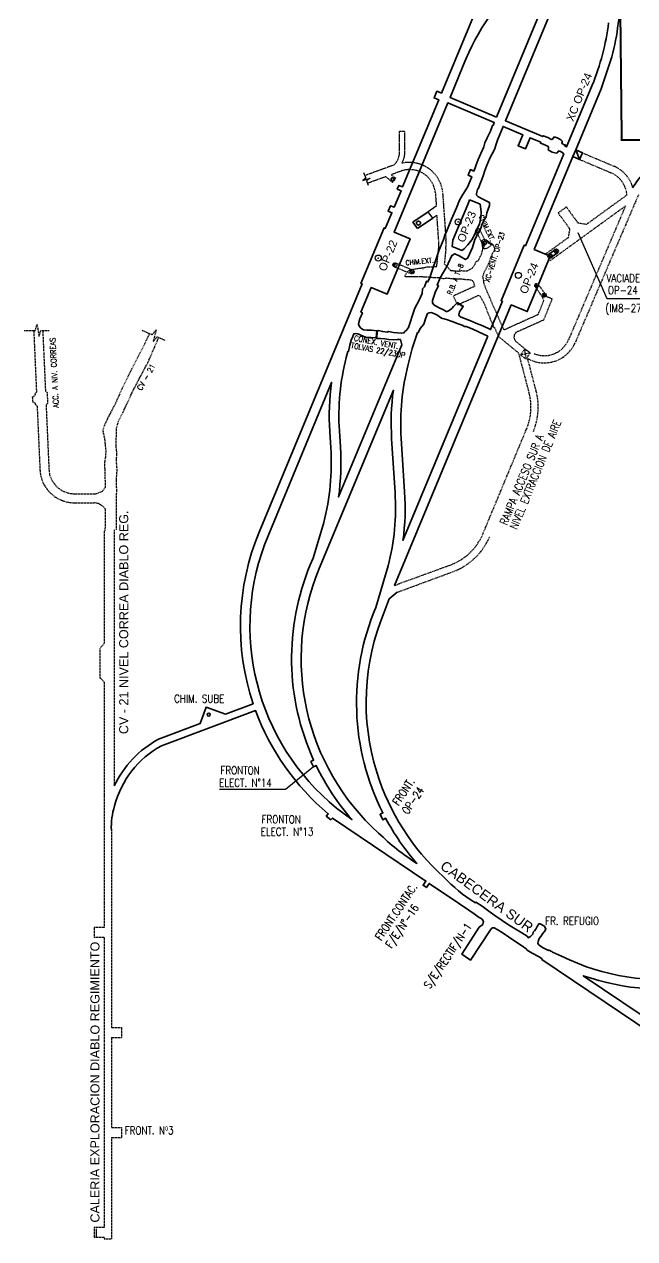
# Model space of a CAD drawing. Header units: millimetres. Extents: x -28 to 1943, y -5245 to 2752.
# Drawn here: x 479 to 784, y -3083 to -2476 of the extents above; entities that cross this region are included whole.
import ezdxf
from ezdxf.enums import TextEntityAlignment as Align

# ---------------------------------------------------------------- set-up
doc = ezdxf.new("R2010")
doc.units = ezdxf.units.MM
for name, pattern in [('CONTINUA', [0]), ('DASHED', [0.75, 0.5, -0.25]), ('HIDDEN', [0.375, 0.25, -0.125]), ('HIDDEN2', [0.1875, 0.125, -0.0625])]:
    doc.linetypes.add(name, pattern=pattern)
doc.layers.add('15-212', color=1, linetype='Continuous', lineweight=18, transparency=0.5)
doc.styles.add('ARIAL', font='arial.ttf')
doc.styles.add('ROMANS', font='romans.shx', dxfattribs={"width": 0.8})
pattern_1 = [(45, (21.03198, -2329.98349), (-0.113137085, 0.113137085), []), (45, (21.03518, -2329.98349), (-0.113137085, 0.113137085), [])]

msp = doc.modelspace()

# ---------------------------------------------------------------- hatches: boundary and pattern name
at = {"linetype": 'DASHED'}
h = msp.add_hatch(color=8, dxfattribs=at)
h.paths.add_polyline_path([(709.082, -2584.663, 0.5281082), (707.544, -2585.265), (708.541, -2585.542)])
h.paths.add_polyline_path([(708.035, -2586.364, 0.4707882), (709.469, -2585.799), (708.541, -2585.542)])
for points in [[(664.379, -2595.403, 0.5347667), (662.996, -2596.326, 0.3031296), (663.613, -2597.25)], [(734.843, -2605.599, 0.4356251), (733.771, -2606.596, 0.3931214), (734.698, -2607.594)]]:
    msp.add_hatch(color=8, dxfattribs=at).paths.add_polyline_path(points)
h = msp.add_hatch(color=8, dxfattribs=at)
h.paths.add_polyline_path([(672.636, -2598.83, 0.4088608), (671.556, -2599.723), (672.531, -2599.824)])
h.paths.add_polyline_path([(672.531, -2599.824), (672.426, -2600.818, 0.0011238), (672.43, -2600.819), (672.465, -2600.823, 0.4091349), (673.545, -2599.929)])
h = msp.add_hatch()
h.set_pattern_fill('JIS_LC_20', color=256, scale=0.008, style=0)
h.set_pattern_definition(pattern_1)
h.paths.add_polyline_path([(696.591, -2616.11), (696.374, -2616.209), (698.115, -2617.321), (698.222, -2617.153)])
h.paths.add_polyline_path([(695.164, -2615.199), (695.056, -2615.368), (696.374, -2616.209), (696.591, -2616.11)])
h = msp.add_hatch(color=8, dxfattribs=at)
h.paths.add_polyline_path([(737.777, -2611.347), (737.606, -2611.33, 0.0249727), (737.601, -2611.429, 0.1794198), (737.843, -2612.081), (737.84, -2611.989)])
h.paths.add_polyline_path([(738.601, -2611.429), (737.823, -2611.352), (737.84, -2611.989), (737.85, -2612.09, 0.1967172), (738.528, -2612.427)])
h = msp.add_hatch(color=8, dxfattribs=at)
h.paths.add_polyline_path([(738.658, -2610.604), (738.669, -2610.432, -0.0249727), (738.768, -2610.444, -0.1794198), (739.371, -2610.791), (739.28, -2610.773)])
h.paths.add_polyline_path([(738.601, -2611.429), (738.654, -2610.649), (739.28, -2610.773), (739.378, -2610.8, -0.1967172), (739.596, -2611.525)])
h = msp.add_hatch()
h.set_pattern_fill('JIS_LC_20', color=256, scale=0.008, style=0)
h.set_pattern_definition(pattern_1)
h.paths.add_polyline_path([(655.264, -2629.24), (655.005, -2629.346), (654.68, -2632.856), (654.871, -2633.074)])

# ---------------------------------------------------------------- linework, layer by layer
at = {"color": 7, "lineweight": 35}
for p, q in [((752.889, -2542.239), (754.271, -2538.914)), ((754.271, -2538.914), (756.178, -2543.635))]:
    msp.add_line(p, q, dxfattribs=at)
at = {"color": 8, "linetype": 'HIDDEN', "ltscale": 2}
for p, q in [((757.585, -2540.321), (773.236, -2546.968)), ((756.178, -2543.635), (771.831, -2550.279)), ((779.093, -2566.945), (741.332, -2594.379)), ((779.093, -2566.945), (750.729, -2633.68)), ((785.584, -2561.386), (754.039, -2635.097)), ((779.847, -2561.453), (759.614, -2576.153)), ((750.715, -2582.618), (751.379, -2578.428)), ((759.614, -2576.153), (755.424, -2575.489)), ((750.715, -2582.618), (738.981, -2591.143)), ((731.026, -2660.243), (725.847, -2640.461)), ((734.508, -2659.332), (730.264, -2643.119)), ((707.97, -2730.698), (729.786, -2678.21)), ((667.182, -2755.251), (691.573, -2746.374)), ((665.072, -2759.982), (692.805, -2749.757))]:
    msp.add_line(p, q, dxfattribs=at)
at = {"color": 251, "linetype": 'DASHED'}
for p, q in [((662.804, -2555.125), (659.4, -2552.269)), ((664.411, -2553.21), (662.113, -2551.281)), ((662.804, -2555.125), (664.411, -2553.21))]:
    msp.add_line(p, q, dxfattribs=at)
at = {"color": 8, "linetype": 'DASHED', "ltscale": 0.75}
for p, q in [((684.135, -2560.026), (684.649, -2567.033)), ((685.895, -2584.457), (684.979, -2571.64)), ((688.448, -2569.686), (689.486, -2584.2)), ((704.26, -2579.038), (707.712, -2586.04)), ((706.117, -2578.292), (709.431, -2585.068)), ((703.841, -2607.042), (693.139, -2611.913)), ((693.139, -2611.913), (695.211, -2616.464)), ((705.813, -2611.638), (695.21, -2616.464)), ((735.579, -2621.071), (738.334, -2614.253)), ((738.069, -2611.456), (742.621, -2613.295)), ((738.375, -2623.761), (742.579, -2613.355)), ((713.307, -2627.584), (713.703, -2627.404)), ((715.948, -2632.337), (713.703, -2627.404)), ((725.215, -2629.677), (738.375, -2623.761)), ((725.847, -2640.461), (715.948, -2632.337)), ((730.304, -2639.461), (724.542, -2634.732))]:
    msp.add_line(p, q, dxfattribs=at)
at = {"color": 8}
for p, q in [((684.649, -2567.033), (680.631, -2569.753)), ((682.873, -2573.065), (680.631, -2569.753)), ((684.979, -2571.64), (682.873, -2573.065))]:
    msp.add_line(p, q, dxfattribs=at)
at = {"color": 3, "lineweight": 35}
for p, q in [((680.631, -2569.753), (672.992, -2574.923)), ((682.873, -2573.065), (675.234, -2578.235)), ((675.234, -2578.235), (672.992, -2574.923)), ((742.327, -2589.948), (740.803, -2591.056)), ((743.503, -2591.566), (741.978, -2592.674)), ((744.026, -2588.714), (742.327, -2589.948)), ((745.202, -2590.332), (743.503, -2591.566)), ((743.617, -2589.602), (745.611, -2589.444)), ((744.535, -2588.526), (744.693, -2590.52))]:
    msp.add_line(p, q, dxfattribs=at)
at = {"color": 9, "linetype": 'DASHED'}
msp.add_line((706.002, -2579.957), (704.938, -2578.263), dxfattribs=at)
at = {"color": 8, "linetype": 'DASHED'}
for p, q in [((707.541, -2585.264), (709.474, -2585.801)), ((709.109, -2584.62), (708.035, -2586.364)), ((709.335, -2584.857), (713.186, -2586.56)), ((708.096, -2586.51), (708.031, -2586.51)), ((708.096, -2586.51), (708.031, -2586.51)), ((664.379, -2595.403), (663.613, -2597.25)), ((663.613, -2597.25), (672.172, -2600.752)), ((664.379, -2595.403), (672.929, -2598.901)), ((673.545, -2599.929), (671.556, -2599.723)), ((672.426, -2600.818), (672.636, -2598.83)), ((737.961, -2612.785), (734.062, -2607.301)), ((734.698, -2607.594), (734.843, -2605.599)), ((738.707, -2610.364), (735.673, -2606.164)), ((739.596, -2611.529), (737.606, -2611.33)), ((737.639, -2612.498), (738.027, -2611.515)), ((738.334, -2614.253), (737.639, -2612.498)), ((738.528, -2612.427), (738.673, -2610.432)), ((484.417, -2629.11), (485.265, -2626.155)), ((485.265, -2626.155), (486.275, -2632.087)), ((478.926, -2629.11), (484.417, -2629.11)), ((483.62, -2629.11), (484.998, -2659.958)), ((486.275, -2632.087), (487.083, -2629.06)), ((487.083, -2629.06), (491.405, -2629.06)), ((488.122, -2629.06), (489.477, -2659.394)), ((537.754, -2629.021), (542.777, -2631.239)), ((542.777, -2631.239), (544.746, -2628.878)), ((544.746, -2628.878), (543.274, -2634.713)), ((543.274, -2634.713), (545.236, -2632.271)), ((545.236, -2632.271), (549.19, -2634.016)), ((729.477, -2643.29), (728.847, -2638.415)), ((731.57, -2640.361), (726.754, -2641.344)), ((482.913, -2662.412), (484.274, -2661.497)), ((482.913, -2662.412), (483.015, -2664.703)), ((484.242, -2660.798), (485, -2659.969)), ((484.242, -2660.798), (484.274, -2661.497)), ((490.32, -2660.174), (489.48, -2659.405)), ((490.32, -2660.174), (490.562, -2665.569)), ((483.015, -2664.703), (484.452, -2665.493)), ((484.483, -2666.192), (484.452, -2665.493)), ((484.483, -2666.192), (485.312, -2666.95)), ((485.31, -2666.939), (486.731, -2698.748)), ((489.79, -2666.399), (491.227, -2698.547)), ((490.562, -2665.569), (489.793, -2666.41)), ((503.964, -2710.728), (513.799, -2710.728)), ((503.964, -2715.228), (513.834, -2715.228)), ((518.814, -2729.365), (518.814, -2785.598)), ((523.814, -2728.835), (523.814, -2856.724)), ((518.814, -2785.598), (516.814, -2787.835)), ((516.814, -2802.835), (516.814, -2787.835)), ((518.814, -2804.835), (516.814, -2802.835)), ((518.814, -2804.835), (518.814, -2861.68)), ((513.813, -2927.483), (513.813, -2932.483)), ((518.813, -2927.483), (513.813, -2927.483)), ((518.813, -2932.483), (513.813, -2932.483)), ((518.813, -2932.483), (518.813, -3077.483)), ((522.413, -2977.483), (527.413, -2977.483)), ((527.413, -2977.483), (527.413, -2982.483)), ((522.413, -2982.483), (522.413, -3027.483)), ((522.413, -2982.483), (527.413, -2982.483)), ((522.413, -3027.483), (527.413, -3027.483)), ((527.413, -3027.483), (527.413, -3032.483)), ((522.413, -3032.483), (522.413, -3083.046)), ((522.413, -3032.483), (527.413, -3032.483)), ((513.813, -3077.483), (513.813, -3082.484)), ((518.813, -3077.483), (513.813, -3077.483)), ((518.813, -3082.483), (513.813, -3082.483)), ((518.813, -3082.483), (518.813, -3083.046)), ((518.813, -3083.046), (522.413, -3083.046))]:
    msp.add_line(p, q, dxfattribs=at)
for p, q in [((741.312, -2590.868), (741.47, -2592.862)), ((698.115, -2617.321), (698.222, -2617.153)), ((654.68, -2632.856), (655.005, -2629.346)), ((654.68, -2632.856), (654.871, -2633.074)), ((655.264, -2629.24), (654.871, -2633.074)), ((655.005, -2629.346), (655.264, -2629.24))]:
    msp.add_line(p, q)
at = {"color": 7}
for p, q in [((741.551, -2591.95), (730.039, -2619.653)), ((741.551, -2591.95), (730.039, -2619.653)), ((741.551, -2591.95), (730.039, -2619.653)), ((741.551, -2591.95), (730.039, -2619.653)), ((741.551, -2591.95), (730.039, -2619.653)), ((722.092, -2616.351), (730.039, -2619.653)), ((722.092, -2616.351), (730.039, -2619.653)), ((722.092, -2616.351), (730.039, -2619.653)), ((722.092, -2616.351), (730.039, -2619.653)), ((722.092, -2616.351), (730.039, -2619.653)), ((661.042, -2763.27), (665.072, -2759.982)), ((514.782, -3078.108), (514.782, -3082.483)), ((514.782, -3078.108), (514.782, -3082.483)), ((514.782, -3078.108), (514.782, -3082.483)), ((514.782, -3078.108), (514.782, -3082.483)), ((514.782, -3078.108), (514.782, -3082.483)), ((514.782, -3078.108), (514.782, -3082.483))]:
    msp.add_line(p, q, dxfattribs=at)
at = {"color": 8, "linetype": 'HIDDEN', "ltscale": 1.5}
msp.add_line((663.82, -2756.579), (667.182, -2755.251), dxfattribs=at)
at = {"color": 7, "lineweight": 35}
for points in [[(793.69, -2345.012), (783.273, -2370.074), (778.996, -2383.563), (777.803, -2388.226, 0.0786755), (774.358, -2424.61), (776.434, -2459.027, -0.06552), (772.357, -2492.361, -0.0043752), (766.973, -2508.344), (754.271, -2538.914), (757.585, -2540.321), (756.178, -2543.635), (752.889, -2542.239), (733.604, -2588.647), (741.551, -2591.95), (730.039, -2619.653), (722.092, -2616.351), (663.822, -2756.579)], [(793.69, -2345.012), (783.273, -2370.074), (778.996, -2383.563), (777.803, -2388.226, 0.0786755), (774.358, -2424.61), (776.434, -2459.027, -0.06552), (772.357, -2492.361, -0.0043752), (766.973, -2508.344), (754.271, -2538.914), (757.585, -2540.321), (756.178, -2543.635), (752.889, -2542.239), (733.604, -2588.647), (741.551, -2591.95), (730.039, -2619.653), (722.092, -2616.351), (663.822, -2756.579)], [(770.44, -2400.958), (719.172, -2524.342), (737.824, -2532.259), (738.019, -2531.802), (740.282, -2532.647), (741.831, -2533.491), (742.31, -2533.703), (742.674, -2533.475), (743.504, -2532.429), (743.973, -2532.443), (745.057, -2532.794), (745.956, -2533.277), (746.916, -2533.835), (747.528, -2534.436), (747.491, -2535.044), (747.309, -2535.526), (748.146, -2536.149), (749.132, -2536.411), (748.899, -2536.96), (749.737, -2537.316), (762.541, -2506.503, 0.0653994), (770.714, -2475.315)], [(770.44, -2400.958), (719.172, -2524.342), (737.824, -2532.259), (738.019, -2531.802), (740.282, -2532.647), (741.831, -2533.491), (742.31, -2533.703), (742.674, -2533.475), (743.504, -2532.429), (743.973, -2532.443), (745.057, -2532.794), (745.956, -2533.277), (746.916, -2533.835), (747.528, -2534.436), (747.491, -2535.044), (747.309, -2535.526), (748.146, -2536.149), (749.132, -2536.411), (748.899, -2536.96), (749.737, -2537.316), (762.541, -2506.503, 0.0653994), (770.714, -2475.315)], [(523.814, -2856.725, -0.1590677), (545.924, -2833.391), (566.793, -2825.579), (569.68, -2817.441), (579.36, -2820.874), (593.189, -2815.643, -0.1810637), (596.216, -2729.861), (647.698, -2605.852), (647.052, -2605.584), (658.554, -2577.876), (659.198, -2578.144), (662.456, -2570.294), (660.609, -2569.528), (661.759, -2566.757), (663.606, -2567.523), (667.034, -2559.264), (665.187, -2558.497), (665.953, -2556.65), (667.753, -2557.397), (685.864, -2513.81), (683.584, -2512.863), (684.964, -2509.538), (687.246, -2510.485), (721.449, -2428.172)], [(523.814, -2856.725, -0.1590677), (545.924, -2833.391), (566.793, -2825.579), (569.68, -2817.441), (579.36, -2820.874), (593.189, -2815.643, -0.1810637), (596.216, -2729.861), (647.698, -2605.852), (647.052, -2605.584), (658.554, -2577.876), (659.198, -2578.144), (662.456, -2570.294), (660.609, -2569.528), (661.759, -2566.757), (663.606, -2567.523), (667.034, -2559.264), (665.187, -2558.497), (665.953, -2556.65), (667.753, -2557.397), (685.864, -2513.81), (683.584, -2512.863), (684.964, -2509.538), (687.246, -2510.485), (721.449, -2428.172)], [(782.837, -2557.848, -0.0820678), (787.915, -2551.038, -0.0574733), (792.813, -2547.259), (793.99, -2547.21), (795.547, -2546.553), (796.914, -2545.436), (796.894, -2544.824), (795.099, -2543.158), (793.559, -2541.715), (793.324, -2541.095), (792.964, -2540.691), (791.813, -2539.249), (790.447, -2537.811), (790.42, -2535.653), (789.656, -2534.732), (789.898, -2534.254)], [(782.837, -2557.848, -0.0820678), (787.915, -2551.038, -0.0574733), (792.813, -2547.259), (793.99, -2547.21), (795.547, -2546.553), (796.914, -2545.436), (796.894, -2544.824), (795.099, -2543.158), (793.559, -2541.715), (793.324, -2541.095), (792.964, -2540.691), (791.813, -2539.249), (790.447, -2537.811), (790.42, -2535.653), (789.656, -2534.732), (789.898, -2534.254)], [(654.871, -2633.074), (656.759, -2633.158), (658.939, -2633.385), (660.976, -2633.589), (663.098, -2633.771), (665.328, -2633.635), (666.769, -2633.703), (667.526, -2636.276), (635.869, -2712.295, 0.0500007), (636.774, -2687.485), (636.253, -2679.288, -0.0787481), (639.698, -2642.635), (640.475, -2639.601), (640.778, -2639.678), (641.489, -2636.472), (642.128, -2633.948), (643.033, -2632.103), (643.461, -2630.75), (644.547, -2630.711), (645.484, -2630.764), (649.383, -2632.473), (652.178, -2632.644), (654.68, -2632.856)], [(654.871, -2633.074), (656.759, -2633.158), (658.939, -2633.385), (660.976, -2633.589), (663.098, -2633.771), (665.328, -2633.635), (666.769, -2633.703), (667.526, -2636.276), (635.869, -2712.295, 0.0500007), (636.774, -2687.485), (636.253, -2679.288, -0.0787481), (639.698, -2642.635), (640.475, -2639.601), (640.778, -2639.678), (641.489, -2636.472), (642.128, -2633.948), (643.033, -2632.103), (643.461, -2630.75), (644.547, -2630.711), (645.484, -2630.764), (649.383, -2632.473), (652.178, -2632.644), (654.68, -2632.856)], [(631.983, -2687.79, -0.0788294), (628.469, -2725.116), (623.134, -2742.858), (621.74, -2746.201, 0.2083447), (623.414, -2843.887), (622.048, -2844.529), (623.325, -2847.243), (624.676, -2846.608, 0.0662205), (642.482, -2873.533), (634.852, -2867.861, -0.3318938), (600.649, -2731.702), (632.371, -2655.057, 0.0502741), (631.463, -2679.592), (631.983, -2687.79)], [(631.983, -2687.79, -0.0788294), (628.469, -2725.116), (623.134, -2742.858), (621.74, -2746.201, 0.2083447), (623.414, -2843.887), (622.048, -2844.529), (623.325, -2847.243), (624.676, -2846.608, 0.0662205), (642.482, -2873.533), (634.852, -2867.861, -0.3318938), (600.649, -2731.702), (632.371, -2655.057, 0.0502741), (631.463, -2679.592), (631.983, -2687.79)], [(626.212, -2748.042, 0.3177995), (655.829, -2880.3, 0.0517528), (674.934, -2895.453, -0.0561231), (659.353, -2872.897), (657.924, -2873.616), (656.576, -2870.935), (657.967, -2870.236, -0.2199445), (654.396, -2767.577), (660.612, -2746.808, 0.0788319), (664.066, -2710.116), (662.356, -2683.204)], [(626.212, -2748.042, 0.3177995), (655.829, -2880.3, 0.0517528), (674.934, -2895.453, -0.0561231), (659.353, -2872.897), (657.924, -2873.616), (656.576, -2870.935), (657.967, -2870.236, -0.2199445), (654.396, -2767.577), (660.612, -2746.808, 0.0788319), (664.066, -2710.116), (662.356, -2683.204)], [(874.841, -2925.429, -0.2979374), (747.17, -2941.897), (742.752, -2939.759, -0.0035283), (740.815, -2938.765), (740.616, -2939.06), (737.679, -2937.539), (736.04, -2936.349), (735.43, -2935.521), (735.493, -2934.554), (735.987, -2932.972), (737.342, -2931.411), (737.586, -2930.807), (738.703, -2929.496), (739.401, -2928.278), (738.681, -2926.882), (736.598, -2925.67), (735.823, -2925.696), (734.945, -2926.939), (734.309, -2928.272), (733.628, -2929.204), (733.082, -2929.759), (732.786, -2930.808), (732.405, -2931.411), (731.655, -2932.035), (730.765, -2932.68), (730.001, -2931.858), (728.732, -2930.965), (727.394, -2930.169), (720.662, -2926.102), (717.612, -2924.016), (713.938, -2921.448), (711.548, -2919.915), (707.535, -2916.882), (704.455, -2914.798), (704.15, -2915.228, -0.0599872), (688.238, -2902.176, -0.1342368), (654.894, -2849.874, -0.1753946), (658.621, -2769.917), (661.042, -2763.27), (665.072, -2759.982)], [(874.841, -2925.429, -0.2979374), (747.17, -2941.897), (742.752, -2939.759, -0.0035283), (740.815, -2938.765), (740.616, -2939.06), (737.679, -2937.539), (736.04, -2936.349), (735.43, -2935.521), (735.493, -2934.554), (735.987, -2932.972), (737.342, -2931.411), (737.586, -2930.807), (738.703, -2929.496), (739.401, -2928.278), (738.681, -2926.882), (736.598, -2925.67), (735.823, -2925.696), (734.945, -2926.939), (734.309, -2928.272), (733.628, -2929.204), (733.082, -2929.759), (732.786, -2930.808), (732.405, -2931.411), (731.655, -2932.035), (730.765, -2932.68), (730.001, -2931.858), (728.732, -2930.965), (727.394, -2930.169), (720.662, -2926.102), (717.612, -2924.016), (713.938, -2921.448), (711.548, -2919.915), (707.535, -2916.882), (704.455, -2914.798), (704.15, -2915.228, -0.0599872), (688.238, -2902.176, -0.1342368), (654.894, -2849.874, -0.1753946), (658.621, -2769.917), (661.042, -2763.27), (665.072, -2759.982)], [(797.094, -2977.962), (758.034, -2951.597, 0.2670551), (878.247, -2928.814, -0.0179786)], [(797.094, -2977.962), (758.034, -2951.597, 0.2670551), (878.247, -2928.814, -0.0179786)]]:
    msp.add_lwpolyline(points, format="xyb", dxfattribs=at)
for points in [[(714.753, -2522.466), (691.558, -2512.62), (698.141, -2496.777, -0.1227572), (729.994, -2451.182), (738.358, -2443.812, 0.0490628), (754.713, -2426.297)], [(714.753, -2522.466), (691.558, -2512.62), (698.141, -2496.777, -0.1227572), (729.994, -2451.182), (738.358, -2443.812, 0.0490628), (754.713, -2426.297)], [(710.371, -2632.051), (705.78, -2629.771), (702.522, -2628.316), (699.556, -2627.058), (698.715, -2627.062), (697.493, -2626.492), (695.631, -2625.787), (692.587, -2624.608), (689.792, -2623.641), (687.26, -2622.928), (684.93, -2621.26), (684.202, -2620.914), (682.05, -2620.215), (681.052, -2620.32), (680.304, -2620.649), (679.431, -2622.842), (678.365, -2625.915), (676.614, -2628.083), (675.587, -2630.315), (675.274, -2630.199, 0.0353056), (670.622, -2646.12, 0.079553), (667.147, -2682.899), (668.857, -2709.812, -0.0500529), (667.991, -2734.038)], [(710.371, -2632.051), (705.78, -2629.771), (702.522, -2628.316), (699.556, -2627.058), (698.715, -2627.062), (697.493, -2626.492), (695.631, -2625.787), (692.587, -2624.608), (689.792, -2623.641), (687.26, -2622.928), (684.93, -2621.26), (684.202, -2620.914), (682.05, -2620.215), (681.052, -2620.32), (680.304, -2620.649), (679.431, -2622.842), (678.365, -2625.915), (676.614, -2628.083), (675.587, -2630.315), (675.274, -2630.199, 0.0353056), (670.622, -2646.12, 0.079553), (667.147, -2682.899), (668.857, -2709.812, -0.0500529), (667.991, -2734.038)], [(663.223, -2658.976, 0.0496387), (662.356, -2683.204, -0.0496387), (663.223, -2658.976), (626.212, -2748.042)], [(663.223, -2658.976, 0.0496387), (662.356, -2683.204, -0.0496387), (663.223, -2658.976), (626.212, -2748.042)]]:
    msp.add_lwpolyline(points, format="xyb", close=True, dxfattribs=at)
for points in [[(655.005, -2629.346), (652.251, -2629.007), (649.947, -2628.925), (648.355, -2628.864), (647.5, -2628.345), (646.872, -2627.741), (646.454, -2627.227), (645.906, -2626.493), (645.816, -2626.01), (645.991, -2625.059), (646.424, -2623.267), (647.729, -2620.236), (647.042, -2619.951), (652.131, -2607.692), (660.074, -2610.99), (671.577, -2583.283), (663.576, -2579.961), (690.405, -2515.39), (713.602, -2525.237), (712.982, -2526.729), (712.706, -2526.614), (711.686, -2529.486), (710.113, -2532.776), (708.811, -2535.42), (708.334, -2537.29), (706.861, -2540.595), (705.494, -2543.617), (704.486, -2546.286), (704.099, -2547.822), (703.465, -2549.474), (701.672, -2548.729), (700.52, -2551.499), (701.672, -2548.729)], [(655.005, -2629.346), (652.251, -2629.007), (649.947, -2628.925), (648.355, -2628.864), (647.5, -2628.345), (646.872, -2627.741), (646.454, -2627.227), (645.906, -2626.493), (645.816, -2626.01), (645.991, -2625.059), (646.424, -2623.267), (647.729, -2620.236), (647.042, -2619.951), (652.131, -2607.692), (660.074, -2610.99), (671.577, -2583.283), (663.576, -2579.961), (690.405, -2515.39), (713.602, -2525.237), (712.982, -2526.729), (712.706, -2526.614), (711.686, -2529.486), (710.113, -2532.776), (708.811, -2535.42), (708.334, -2537.29), (706.861, -2540.595), (705.494, -2543.617), (704.486, -2546.286), (704.099, -2547.822), (703.465, -2549.474), (701.672, -2548.729), (700.52, -2551.499), (701.672, -2548.729)], [(695.085, -2615.386), (695.056, -2615.368), (693.267, -2617.114), (692.599, -2617.932), (691.601, -2618.741), (690.7, -2619.28), (690.048, -2619.666), (689.59, -2619.571), (688.201, -2618.734), (685.81, -2617.57), (684.221, -2616.754), (683.454, -2616.256), (682.825, -2615.383), (682.73, -2614.161), (683.471, -2612.211), (684.168, -2610.212), (685.707, -2606.674), (685.071, -2606.409), (686.535, -2602.887), (689.926, -2597.159), (690.555, -2595.709), (692.441, -2591.617), (693.95, -2590.803), (696.385, -2592.016), (699.226, -2593.577), (700.474, -2592.836), (702.772, -2587.632), (703.948, -2583.61), (705.11, -2581.467), (706.677, -2578.548), (707.024, -2577.455), (707.489, -2575.864), (708.438, -2574.242), (709.633, -2572.258), (709.885, -2570.317), (711.206, -2566.723), (711.276, -2565.105), (709.938, -2564.578), (707.508, -2563.285), (705.409, -2562.111), (704.792, -2561.511), (704.802, -2560.65), (705.147, -2558.735), (705.897, -2557.705), (706.402, -2556.14), (707.365, -2553.684), (708.158, -2551.369), (708.802, -2549.635), (709.791, -2547.043), (711.439, -2543.074), (713.652, -2538.633), (714.743, -2535.57), (715.137, -2534.052), (718.02, -2527.112), (727.845, -2531.282), (725.497, -2536.815), (729.179, -2538.378), (731.527, -2532.845), (736.806, -2535.086), (736.606, -2535.557), (738.003, -2536.038), (739.577, -2536.687), (740.444, -2537.116), (740.667, -2537.625), (740.667, -2538.143), (740.55, -2538.854), (742.505, -2540.076), (744.478, -2540.444), (744.973, -2540.275), (745.657, -2539.495), (746.297, -2539.53), (747.315, -2539.964), (748.266, -2540.854), (729.172, -2586.806), (728.53, -2586.539), (717.019, -2614.243), (717.66, -2614.509), (711.778, -2628.663), (707.968, -2626.837), (704.423, -2625.465), (702.293, -2624.531), (699.158, -2623.352), (697.112, -2622.493), (696.182, -2621.939), (695.924, -2621.359), (696.22, -2619.786), (697.757, -2617.671), (698.115, -2617.321), (698.05, -2617.28)], [(695.085, -2615.386), (695.056, -2615.368), (693.267, -2617.114), (692.599, -2617.932), (691.601, -2618.741), (690.7, -2619.28), (690.048, -2619.666), (689.59, -2619.571), (688.201, -2618.734), (685.81, -2617.57), (684.221, -2616.754), (683.454, -2616.256), (682.825, -2615.383), (682.73, -2614.161), (683.471, -2612.211), (684.168, -2610.212), (685.707, -2606.674), (685.071, -2606.409), (686.535, -2602.887), (689.926, -2597.159), (690.555, -2595.709), (692.441, -2591.617), (693.95, -2590.803), (696.385, -2592.016), (699.226, -2593.577), (700.474, -2592.836), (702.772, -2587.632), (703.948, -2583.61), (705.11, -2581.467), (706.677, -2578.548), (707.024, -2577.455), (707.489, -2575.864), (708.438, -2574.242), (709.633, -2572.258), (709.885, -2570.317), (711.206, -2566.723), (711.276, -2565.105), (709.938, -2564.578), (707.508, -2563.285), (705.409, -2562.111), (704.792, -2561.511), (704.802, -2560.65), (705.147, -2558.735), (705.897, -2557.705), (706.402, -2556.14), (707.365, -2553.684), (708.158, -2551.369), (708.802, -2549.635), (709.791, -2547.043), (711.439, -2543.074), (713.652, -2538.633), (714.743, -2535.57), (715.137, -2534.052), (718.02, -2527.112), (727.845, -2531.282), (725.497, -2536.815), (729.179, -2538.378), (731.527, -2532.845), (736.806, -2535.086), (736.606, -2535.557), (738.003, -2536.038), (739.577, -2536.687), (740.444, -2537.116), (740.667, -2537.625), (740.667, -2538.143), (740.55, -2538.854), (742.505, -2540.076), (744.478, -2540.444), (744.973, -2540.275), (745.657, -2539.495), (746.297, -2539.53), (747.315, -2539.964), (748.266, -2540.854), (729.172, -2586.806), (728.53, -2586.539), (717.019, -2614.243), (717.66, -2614.509), (711.778, -2628.663), (707.968, -2626.837), (704.423, -2625.465), (702.293, -2624.531), (699.158, -2623.352), (697.112, -2622.493), (696.182, -2621.939), (695.924, -2621.359), (696.22, -2619.786), (697.757, -2617.671), (698.115, -2617.321), (698.05, -2617.28)], [(655.264, -2629.24), (655.543, -2629.126), (657.905, -2629.686), (660.077, -2629.92), (660.787, -2629.711), (663.233, -2630.073), (665.254, -2630.347), (667.347, -2630.551), (668.487, -2630.342), (669, -2629.617), (669.833, -2629.008), (670.741, -2627.711), (671.623, -2625.117), (672.774, -2621.515), (673.99, -2617.919), (675.851, -2614.23), (677.524, -2610.569), (677.782, -2608.241), (678.679, -2607.273), (679.747, -2604.563), (680.505, -2604.877), (681.447, -2602.611), (685.987, -2589.33), (688.479, -2583.296), (688.98, -2581.442), (689.889, -2579.36), (692.186, -2573.423), (694.668, -2567.851), (696.276, -2564.023), (697.979, -2561.141), (700.215, -2557.457), (702.37, -2552.268), (700.52, -2551.499)], [(655.264, -2629.24), (655.543, -2629.126), (657.905, -2629.686), (660.077, -2629.92), (660.787, -2629.711), (663.233, -2630.073), (665.254, -2630.347), (667.347, -2630.551), (668.487, -2630.342), (669, -2629.617), (669.833, -2629.008), (670.741, -2627.711), (671.623, -2625.117), (672.774, -2621.515), (673.99, -2617.919), (675.851, -2614.23), (677.524, -2610.569), (677.782, -2608.241), (678.679, -2607.273), (679.747, -2604.563), (680.505, -2604.877), (681.447, -2602.611), (685.987, -2589.33), (688.479, -2583.296), (688.98, -2581.442), (689.889, -2579.36), (692.186, -2573.423), (694.668, -2567.851), (696.276, -2564.023), (697.979, -2561.141), (700.215, -2557.457), (702.37, -2552.268), (700.52, -2551.499)], [(701.267, -2563.894), (700.668, -2565.328), (699.506, -2568.147), (697.72, -2572.455), (695.406, -2577.933), (692.909, -2583.933), (692.592, -2587.176), (695.035, -2588.195), (697.348, -2589.126), (698.503, -2588.288), (700.404, -2586.398), (702.447, -2583.867), (703.976, -2580.992), (705.307, -2578.049), (706.184, -2575.867), (706.902, -2572.905), (707.118, -2569.8), (706.636, -2566.046), (704.216, -2565.008), (701.267, -2563.894)], [(701.267, -2563.894), (700.668, -2565.328), (699.506, -2568.147), (697.72, -2572.455), (695.406, -2577.933), (692.909, -2583.933), (692.592, -2587.176), (695.035, -2588.195), (697.348, -2589.126), (698.503, -2588.288), (700.404, -2586.398), (702.447, -2583.867), (703.976, -2580.992), (705.307, -2578.049), (706.184, -2575.867), (706.902, -2572.905), (707.118, -2569.8), (706.636, -2566.046), (704.216, -2565.008), (701.267, -2563.894)]]:
    msp.add_lwpolyline(points, dxfattribs=at)
at = {"color": 8, "linetype": 'DASHED', "ltscale": 0.75, "flags": 128}
for points in [[(648.939, -2551.607), (663.769, -2546.209, 0.196809), (666.281, -2540.072), (666.281, -2529.432), (668.781, -2529.432), (668.781, -2540.072, -0.122532), (667.47, -2545.344, -0.4449948), (687.737, -2559.914)], [(684.135, -2560.026, 0.4931272), (666.626, -2549.638), (662.113, -2551.281)], [(687.778, -2560.334, -0.003418), (687.796, -2560.563), (688.448, -2569.686)]]:
    msp.add_lwpolyline(points, format="xyb", dxfattribs=at)
at = {"color": 8, "linetype": 'CONTINUA', "ltscale": 0.75, "flags": 128}
msp.add_lwpolyline([(648.37, -2550.093), (649.449, -2552.964), (647.915, -2554.114), (651.622, -2553.049), (649.832, -2554.284), (650.684, -2556.541)], dxfattribs=at)
at = {"color": 8, "linetype": 'DASHED', "ltscale": 0.75, "flags": 128}
for points in [[(659.4, -2552.269), (650.319, -2555.574)], [(706.466, -2579.652), (706.715, -2578.952), (706.807, -2578.798), (706.74, -2578.723), (706.045, -2578.309), (705.349, -2577.685), (704.701, -2578.453), (704.523, -2578.713), (704.189, -2579.376), (704.053, -2580.033), (704.528, -2581.026), (705.239, -2581.021), (705.581, -2580.734), (705.965, -2580.297), (706.466, -2579.652)], [(689.42, -2588.313), (688.64, -2595.851), (691.81, -2599.075), (692.824, -2599.196), (694.168, -2599.362), (695.783, -2599.436), (697.29, -2599.199), (697.594, -2599.269), (698.011, -2599.381), (699.945, -2599.396), (701.057, -2598.775), (702.565, -2597.978), (703.244, -2597.282), (704.051, -2595.974), (704.547, -2594.673), (705.738, -2594.189), (706.581, -2592.209), (706.984, -2591.552), (707.197, -2591.139), (707.697, -2589.23), (707.972, -2588.16), (707.453, -2584.89), (709.494, -2584.179), (711.317, -2585.138), (712.906, -2586.123), (713.773, -2588), (713.541, -2589.165), (713.34, -2589.799), (712.681, -2590.461), (711.782, -2592.615), (711.052, -2594.909), (710.119, -2597.022), (708.375, -2600.305), (707.807, -2602.176), (708.223, -2604.626), (708.359, -2605.739), (710.174, -2610.293), (711.109, -2612.21), (713.012, -2616.923), (714.416, -2619.797), (715.946, -2623.53), (718.363, -2628.81), (735.579, -2621.071)], [(708.19, -2583.729), (707.243, -2584.357), (707.884, -2587.953), (708.81, -2588.206), (709.972, -2588.009), (711.158, -2587.344), (711.683, -2586.877), (712.164, -2585.916), (711.079, -2585.037), (709.807, -2583.967), (708.19, -2583.729)], [(703.841, -2607.042), (703.455, -2605.264), (702.847, -2604.391), (701.852, -2603.964), (699.109, -2603.742), (697.131, -2603.446), (695.847, -2603.467), (693.207, -2603.438), (691.307, -2603.217), (689.492, -2602.991), (688.169, -2603.38), (686.978, -2602.905), (683.104, -2602.745), (679.961, -2602.491), (676.663, -2602.333), (669.108, -2602.287), (668.956, -2602.131), (669.903, -2600.176), (671.002, -2599.049), (674.156, -2598.282), (677.405, -2597.866), (679.928, -2597.373), (684.885, -2597.159), (685.839, -2587.942)], [(708.34, -2588.017), (708.555, -2586.867), (708.792, -2586.789), (708.204, -2586.283), (707.765, -2586.024), (708.102, -2588.267), (708.34, -2588.017)], [(713.307, -2627.584), (713.016, -2626.472), (711.83, -2623.929), (711.541, -2622.866), (710.389, -2620.181), (709.098, -2616.657), (708.887, -2616.115), (707.294, -2613.268), (706.616, -2612.07), (706.248, -2611.849), (705.813, -2611.638)]]:
    msp.add_lwpolyline(points, dxfattribs=at)
at = {"color": 8, "linetype": 'HIDDEN', "ltscale": 2}
msp.add_lwpolyline([(751.379, -2578.428), (745.501, -2570.338), (749.546, -2567.399), (755.424, -2575.489)], dxfattribs=at)
at = {"color": 252}
msp.add_lwpolyline([(755.385, -2580.154), (769.83, -2613.095), (814.892, -2613.095)], dxfattribs=at)
at = {"color": 252, "linetype": 'Continuous', "const_width": 0.05}
for points in [[(678.149, -2602.404), (678.114, -2597.728)], [(677.615, -2597.825), (677.649, -2602.38)]]:
    msp.add_lwpolyline(points, dxfattribs=at)
for points in [[(695.164, -2615.199), (695.056, -2615.368), (698.115, -2617.321), (698.222, -2617.153), (695.164, -2615.199)], [(695.164, -2615.199), (695.056, -2615.368), (698.115, -2617.321), (698.222, -2617.153), (695.164, -2615.199)], [(695.164, -2615.199), (698.222, -2617.153)], [(695.164, -2615.199), (698.222, -2617.153)], [(655.005, -2629.346), (654.68, -2632.856), (654.871, -2633.074), (655.264, -2629.24), (655.005, -2629.346)], [(655.005, -2629.346), (654.68, -2632.856), (654.871, -2633.074), (655.264, -2629.24), (655.005, -2629.346)], [(623.325, -2847.243), (609.4, -2858.47), (576.331, -2858.47)]]:
    msp.add_lwpolyline(points)
at = {"color": 8, "linetype": 'DASHED'}
for points in [[(541.402, -2630.632), (538.995, -2635.923), (532.641, -2648.18), (527.75, -2658.02), (524.388, -2665.709), (520.57, -2672.913), (518.993, -2676.52), (518.119, -2678.615), (518.299, -2680.299), (519.01, -2683.431), (519.28, -2686.221), (519.636, -2689.317), (519.391, -2692.444), (518.983, -2695.18), (519.074, -2698.848), (519.114, -2701.292), (519.361, -2707.499), (517.793, -2709.675), (515.995, -2710.274)], [(524.986, -2728.711), (525.026, -2719.883), (524.954, -2713.587), (525.09, -2708.747), (524.879, -2704.157), (525.267, -2698.934), (524.917, -2693.504), (525.199, -2690.765), (524.758, -2686.951), (525.01, -2677.923), (525.944, -2674.513), (528.066, -2670.312), (533.69, -2658.24), (540.566, -2645.327), (546.057, -2632.666), (546.07, -2632.639)], [(517.241, -2716.495), (517.967, -2716.758), (519.321, -2718.206), (519.202, -2729.324)], [(518.814, -2861.68), (518.813, -2927.483)], [(522.413, -2878.929), (522.413, -2977.483)]]:
    msp.add_lwpolyline(points, dxfattribs=at)
msp.add_lwpolyline([(729.477, -2643.29), (731.57, -2640.361), (728.847, -2638.415), (726.754, -2641.344)], close=True, dxfattribs=at)
at = {"color": 7, "linetype": 'Continuous', "lineweight": 35}
msp.add_lwpolyline([(878.626, -3038.786), (737.346, -2943.424), (737.507, -2943.184), (735.63, -2942.05), (732.596, -2940.279), (730.072, -2938.828), (729.5, -2938.128), (727.684, -2936.782), (723.947, -2934.378), (717.623, -2929.933), (715.383, -2928.671), (713.518, -2927.636), (712.7, -2927.618), (712.196, -2927.973), (711.684, -2928.644), (701.79, -2943.752), (697.44, -2940.903), (706.071, -2927.358), (707.972, -2925.973), (708.283, -2924.538), (707.488, -2923.306), (705.54, -2922.159), (703.589, -2920.644), (700.923, -2918.832), (695.712, -2915.322), (681.112, -2905.461), (679.713, -2907.533), (678.056, -2906.414), (679.455, -2904.342), (632.743, -2872.813), (632.027, -2873.689), (629.704, -2871.791), (630.659, -2870.622, -0.1309062), (594.4, -2819.088), (547.425, -2836.673, 0.2059948), (523.988, -2866.711, 0.0872068), (522.413, -2878.929)], format="xyb", dxfattribs=at)
msp.add_lwpolyline([(878.626, -3038.786), (737.346, -2943.424), (737.507, -2943.184), (735.63, -2942.05), (732.596, -2940.279), (730.072, -2938.828), (729.5, -2938.128), (727.684, -2936.782), (723.947, -2934.378), (717.623, -2929.933), (715.383, -2928.671), (713.518, -2927.636), (712.7, -2927.618), (712.196, -2927.973), (711.684, -2928.644), (701.79, -2943.752), (697.44, -2940.903), (706.071, -2927.358), (707.972, -2925.973), (708.283, -2924.538), (707.488, -2923.306), (705.54, -2922.159), (703.589, -2920.644), (700.923, -2918.832), (695.712, -2915.322), (681.112, -2905.461), (679.713, -2907.533), (678.056, -2906.414), (679.455, -2904.342), (632.743, -2872.813), (632.027, -2873.689), (629.704, -2871.791), (630.659, -2870.622, -0.1309062), (594.4, -2819.088), (547.425, -2836.673, 0.2059948), (523.988, -2866.711, 0.0872068), (522.413, -2878.929)], format="xyb", dxfattribs=at)
at = {"color": 3, "lineweight": 35}
for centre, radius in [((662.841, -2553.525), 0.75), ((675.769, -2575.458), 1), ((741.391, -2591.865), 1), ((744.614, -2589.523), 1)]:
    msp.add_circle(centre, radius, dxfattribs=at)
at = {"color": 7}
for centre in [(695.57, -2574.889), (695.57, -2574.889), (655.666, -2592.919), (725.632, -2601.577)]:
    msp.add_circle(centre, 1.5, dxfattribs=at)
at = {"color": 9, "linetype": 'DASHED'}
msp.add_circle((705.47, -2579.11), 1, dxfattribs=at)
at = {"color": 8, "linetype": 'DASHED'}
for centre in [(708.519, -2585.489), (663.996, -2596.326), (672.551, -2599.826), (734.771, -2606.596), (738.601, -2611.429)]:
    msp.add_circle(centre, 1, dxfattribs=at)
at = {"color": 7, "lineweight": 35}
msp.add_circle((571.031, -2821.109), 0.75, dxfattribs=at)
at = {"color": 8, "linetype": 'HIDDEN', "ltscale": 2}
for centre, radius, start, end in [((766.677, -2562.435), 16.8, 15.853974, 67.026686), ((766.677, -2562.435), 13.2, 4.249332, 67.026686), ((738.58, -2628.521), 13.2, 247.447655, 336.957667), ((738.58, -2628.521), 16.8, 240.333294, 336.957667), ((703.745, -2667.387), 28.2, 337.431234, 14.673301), ((703.745, -2667.387), 31.8, 337.431183, 14.673051), ((681.93, -2719.874), 28.2, 289.997443, 337.43028), ((681.93, -2719.874), 31.8, 289.997637, 337.430291)]:
    msp.add_arc(centre, radius, start, end, dxfattribs=at)
at = {"color": 8, "linetype": 'DASHED', "ltscale": 0.75}
for centre, radius, start, end in [((665.946, -2585.883), 20, 354.089264, 4.089264), ((665.946, -2585.883), 23.6, 354.089264, 4.089264), ((726.445, -2632.413), 3, 114.205139, 230.625453)]:
    msp.add_arc(centre, radius, start, end, dxfattribs=at)
at = {"color": 8, "linetype": 'DASHED'}
for centre, radius, start, end in [((503.964, -2697.978), 17.25, 182.558268, 270), ((503.964, -2697.978), 12.75, 182.558268, 270), ((513.914, -2705.728), 5, 270, 294.598507), ((513.914, -2720.228), 5, 48.290723, 90)]:
    msp.add_arc(centre, radius, start, end, dxfattribs=at)
at = {"color": 7}
msp.add_arc((767.218, -2815.044), 117.6, 157.434997, 197.227728, dxfattribs=at)
msp.add_arc((767.218, -2815.044), 117.6, 157.434997, 197.227728, dxfattribs=at)
msp.add_arc((767.218, -2815.044), 117.6, 157.434997, 197.227728, dxfattribs=at)
for p in [(695.566, -2574.887), (695.566, -2574.887), (695.57, -2574.889), (695.57, -2574.889), (655.666, -2592.919), (655.666, -2592.919)]:
    msp.add_point(p, dxfattribs=at)
at = {"color": 8, "linetype": 'DASHED'}
for p in [(663.996, -2596.326), (663.996, -2596.326), (729.162, -2640.852), (729.162, -2640.852), (729.162, -2640.852), (729.162, -2640.852), (729.162, -2640.852), (729.162, -2640.852), (729.162, -2640.852)]:
    msp.add_point(p, dxfattribs=at)
at = {"layer": '15-212', "lineweight": 35, "const_width": 1}
msp.add_lwpolyline([(810.737, -2381.157), (927.757, -2381.157), (927.757, -2454.483), (870.858, -2454.483), (870.858, -2534.003), (777.243, -2534.003), (776.434, -2459.027), (688.67, -2387.07), (709.947, -2367.815), (810.292, -2439.373), (810.737, -2381.157)], dxfattribs=at)

# ---------------------------------------------------------------- texts
at = {"color": 7, "linetype": 'HIDDEN2', "style": 'ARIAL'}
for s, p in [('XC OP-24 ', (753.022, -2525.003)), ('OP-23', (698.616, -2585.494)), ('OP-22', (659.302, -2599.933)), ('OP-24', (729.77, -2611.263))]:
    msp.add_text(s, height=4, rotation=67.915428, dxfattribs=at).set_placement(p)
at = {"color": 8, "style": 'ROMANS'}
for s, height, rotation, width, p in [('CHIM.EXT.', 2.5, 294.630113, 0.75, (705.835, -2572.135)), ('XC-VENT. OP-23', 2.5, 72.561656, 0.75, (711.081, -2605.218)), ('CHIM.EXT.', 2.5, 5.836356, 0.75, (669.448, -2596.606)), ('R.B. A T-8 ', 2.5, 68.467869, 0.75, (692.338, -2611.545)), ('NIVEL EXTRACCION DE AIRE', 4, 67.559455, 0.8, (724.888, -2728.899)), ('RAMPA ACCESO SUR A ', 4, 67.559455, 0.8, (719.945, -2726.76))]:
    msp.add_text(s, height=height, rotation=rotation, dxfattribs=dict(at, width=width)).set_placement(p)
at = {"color": 252, "linetype": 'Continuous', "style": 'ROMANS', "width": 0.8}
for s, p in [('VACIADERO MARINA', (769.601, -2604.968)), ('OP-24', (770.354, -2610.99)), ('(IM8-27897-2)', (769.098, -2620.023))]:
    msp.add_text(s, height=4, dxfattribs=at).set_placement(p)
at = {"color": 7, "style": 'ROMANS'}
for s, width, p in [('CONEX. VENT.', 0.8, (643.372, -2634.213)), ('TOLVAS 22/23OP', 0.7, (641.875, -2637.85))]:
    msp.add_text(s, height=2.75, rotation=349.27851, dxfattribs=dict(at, width=width)).set_placement(p)
at = {"color": 8, "style": 'ROMANS', "width": 0.8}
for s, rotation, p in [('ACC. A NIV. CORREAS', 92.93255, (496.088, -2650.189)), ('CV - 21', 60.689714, (541.682, -2653.539))]:
    msp.add_text(s, height=2.75, rotation=rotation, dxfattribs=at).set_placement(p, align=Align.BOTTOM_CENTER)
at = {"color": 8, "style": 'ARIAL'}
msp.add_text('CV - 21 NIVEL CORREA DIABLO REG.', height=4.5, rotation=90, dxfattribs=at).set_placement((532.156, -2774.987), align=Align.BOTTOM_CENTER)
at = {"color": 7, "linetype": 'Continuous', "style": 'ROMANS', "width": 0.8}
for s, p in [('CHIM. SUBE', (553.728, -2815.152)), ('FR. REFUGIO', (739.023, -2926.205))]:
    msp.add_text(s, height=4, dxfattribs=at).set_placement(p)
for s, rotation, p in [('FRONTON', 359.846975, (576.844, -2850.926)), ('ELECT. N°14', 359.846975, (576.203, -2857.132)), ('FRONT.', 56.066509, (665.743, -2866.958)), ('OP-24', 56.066509, (670.489, -2871.32)), ('FRONTON', 359.846975, (597.399, -2875.418)), ('ELECT. N°13', 359.846975, (596.964, -2881.624)), ('FRONT.CONTAC.', 56.066509, (657.095, -2934.408)), ('F/E/N°-16', 56.066509, (662.304, -2938.229)), ('S/E/RECTIF/N-1', 56.066509, (681.425, -2958.456))]:
    msp.add_text(s, height=4, rotation=rotation, dxfattribs=at).set_placement(p)
at = {"color": 7, "style": 'ARIAL'}
msp.add_text('CABECERA SUR', height=5, rotation=323.862883, dxfattribs=at).set_placement((686.17, -2897.789))
at = {"color": 8, "style": 'ARIAL'}
msp.add_text('CALERIA EXPLORACION DIABLO REGIMIENTO', height=4.5, rotation=90, dxfattribs=at).set_placement((516.459, -3074.993))
at = {"color": 8, "linetype": 'Continuous', "style": 'ROMANS', "width": 0.8}
msp.add_text('FRONT. Nº3', height=4, dxfattribs=at).set_placement((529.046, -3030.901))

doc.saveas('drawing.dxf')
